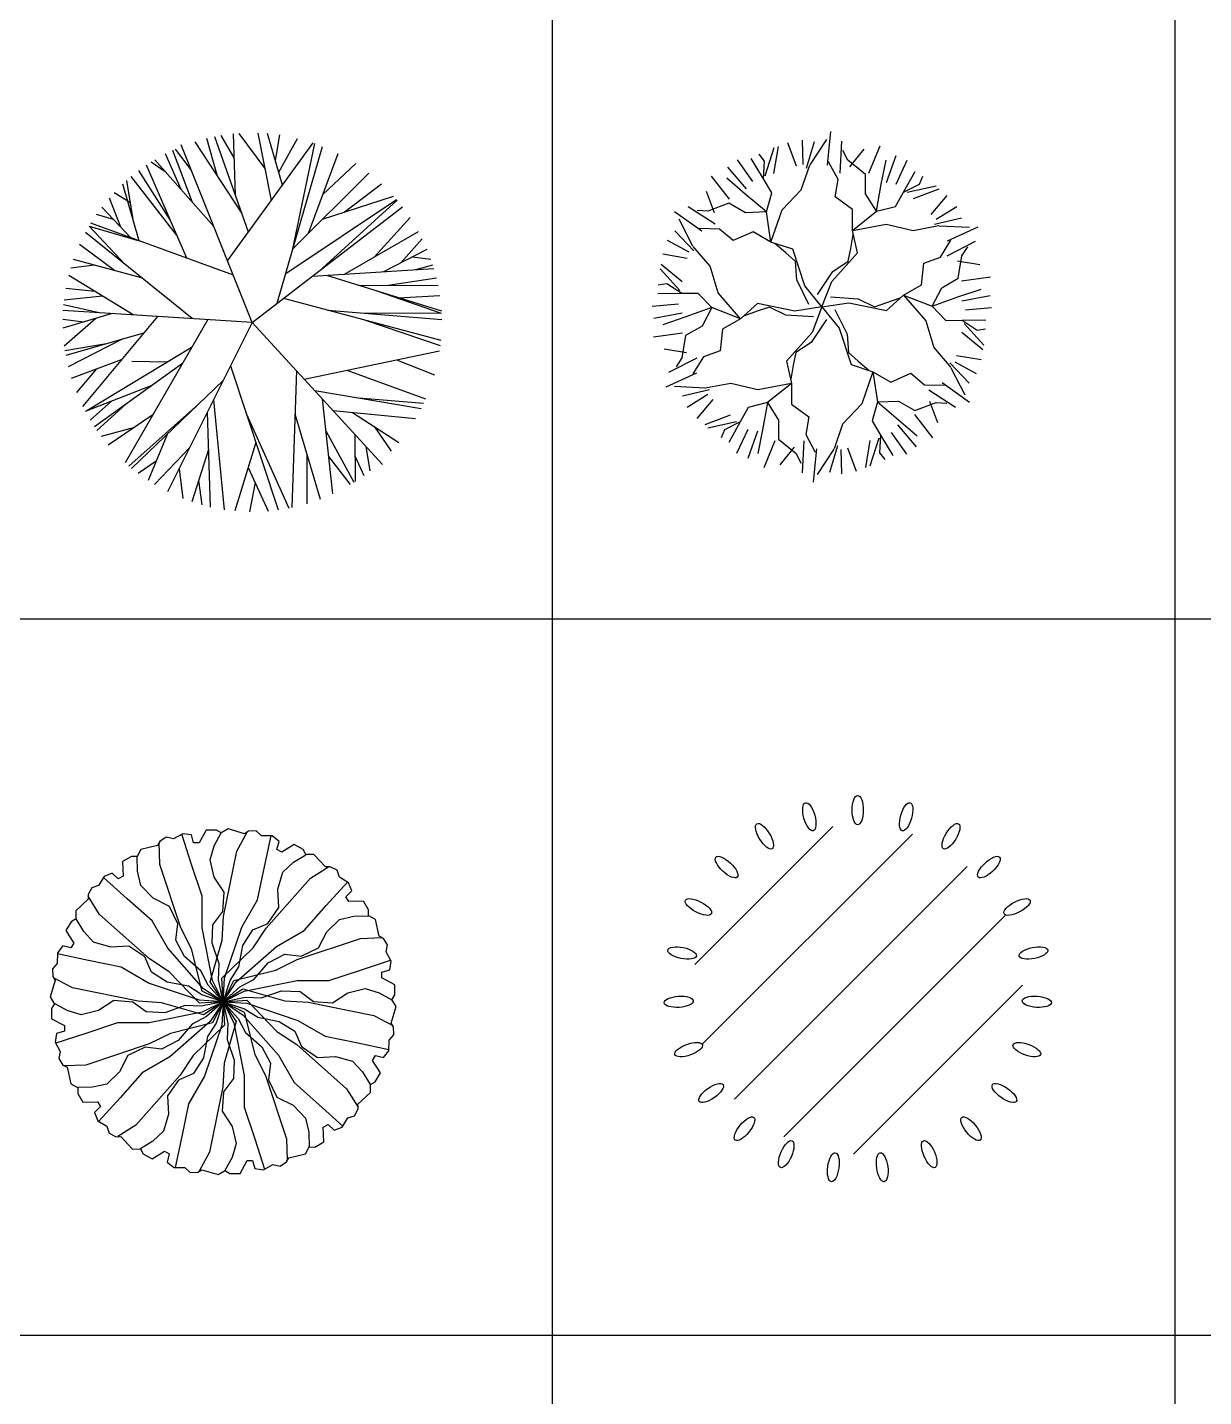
# Model space of a CAD drawing. Header units: inches. Extents: x 7658 to 73799, y 48 to 40262.
# Drawn here: x 53314 to 57877, y 25364 to 30677 of the extents above; entities that cross this region are included whole.
import ezdxf

# ---------------------------------------------------------------- set-up
doc = ezdxf.new("R2010")
doc.units = ezdxf.units.IN
doc.layers.add('www.cad-blocks.net', color=7, linetype='Continuous')
doc.styles.get("Standard").update_dxf_attribs({"font": 'arial.ttf'})

# ---------------------------------------------------------------- blocks, each defined once
blk = doc.blocks.new('A$C516926BB')
for p, q in [((43.9625, 38.5194), (43.9625, 0)), ((46.3795, 38.5194), (46.3795, 0)), ((0, 27.6876), (62.4121, 27.6876)), ((0, 24.9084), (62.4121, 24.9084))]:
    blk.add_line(p, q)
blk = doc.blocks.new('A$C017A7535')
at = {"color": 0}
for p, q in [((0.6935, 1.1612), (0.5139, 1.436)), ((0.5988, 1.3062), (0.5587, 1.4486)), ((0.7204, 1.0853), (0.5893, 1.4555)), ((0.6648, 1.3737), (0.6143, 1.4601)), ((0.6698, 1.2283), (0.6616, 1.4664)), ((0.7848, 1.3326), (0.6843, 1.4683)), ((0.8093, 1.2079), (0.7579, 1.4697)), ((0.8525, 1.2676), (0.7943, 1.4677)), ((0.8247, 1.3633), (0.8421, 1.4622)), ((0.8378, 1.3183), (0.9107, 1.4488)), ((0.4585, 1.2506), (0.3983, 1.3883)), ((0.5032, 1.2004), (0.4262, 1.402)), ((0.4982, 1.3272), (0.4368, 1.4068)), ((0.7351, 0.735), (0.4594, 1.4241)), ((0.6395, 0.9738), (0.9711, 1.4311)), ((0.8311, 0.8089), (1.0081, 1.4175)), ((0.8928, 1.0209), (0.978, 1.4288)), ((0.9527, 1.0806), (1.0686, 1.39)), ((0.4806, 0.9839), (0.324, 1.3444)), ((0.3974, 1.3192), (0.3421, 1.3562)), ((0.5862, 1.1071), (0.3565, 1.3651)), ((1.0091, 1.2312), (1.1364, 1.3508)), ((0.2725, 1.1345), (0.2482, 1.2857)), ((0.4414, 1.0742), (0.2657, 1.3007)), ((0.4158, 1.1332), (0.2951, 1.3238)), ((0.8928, 1.0209), (1.1873, 1.3145)), ((0.2621, 1.1988), (0.1989, 1.2378)), ((0.2966, 1.0509), (0.2329, 1.2718)), ((1.0078, 1.1356), (1.2835, 1.2244)), ((1.0921, 1.1627), (1.236, 1.2729)), ((0.2638, 1.0628), (0.1515, 1.182)), ((0.2246, 1.1044), (0.1806, 1.2175)), ((0.7351, 0.735), (1.3177, 1.1832)), ((0.8647, 0.9245), (1.2943, 1.212)), ((1.0077, 0.9447), (1.297, 1.2088)), ((0.6619, 0.9179), (0.1085, 1.1194)), ((0.1968, 1.1339), (0.1306, 1.1532)), ((1.2087, 0.9889), (1.347, 1.1423)), ((0.5012, 0.7496), (0.0878, 1.0833)), ((0.1016, 1.1079), (0.2966, 1.0509)), ((0.2402, 0.9603), (0.1016, 1.1079)), ((1.0932, 0.9222), (1.3799, 1.0878)), ((0.2009, 0.9359), (0.0649, 1.037)), ((1.245, 0.9317), (1.4132, 1.0185)), ((1.3118, 0.9662), (1.3947, 1.0593)), ((0.1221, 0.9573), (0.0308, 0.9456)), ((0.3057, 0.9074), (0.0417, 0.9791)), ((1.3566, 0.9893), (1.4282, 0.9798)), ((1.369, 0.9395), (1.4354, 0.9581)), ((0.2727, 0.7639), (0.0228, 0.9166)), ((0.9682, 0.9143), (1.4398, 0.9439)), ((1.0227, 0.9177), (1.4688, 0.7791)), ((1.2622, 0.8791), (1.4495, 0.9081)), ((0.1236, 0.855), (0.0118, 0.8661)), ((1.1444, 0.8799), (1.4561, 0.8777)), ((1.2189, 0.8568), (1.4677, 0.7704)), ((0.1408, 0.7721), (0.0032, 0.8036)), ((0.1534, 0.8368), (0.0051, 0.8217)), ((0.8564, 0.8284), (1.4669, 0.6664)), ((1.3028, 0.8307), (1.4627, 0.8392)), ((0.7351, 0.735), (0, 0.7809)), ((0.0809, 0.736), (0.0001, 0.7456)), ((0.1915, 0.769), (0.0004, 0.712)), ((0.1282, 0.7501), (0.0058, 0.6429)), ((0.3667, 0.758), (0.0767, 0.408)), ((0.5631, 0.7457), (0.2421, 0.1898)), ((1.0286, 0.7827), (1.4701, 0.7455)), ((1.1546, 0.7721), (1.4677, 0.7704)), ((1.17, 0.7452), (1.4646, 0.6449)), ((0.3127, 0.6929), (0.0113, 0.6066)), ((0.7351, 0.735), (0.4063, 0.0775)), ((0.7351, 0.735), (1.2404, 0.1837)), ((0.1699, 0.652), (0.0084, 0.6239)), ((0.2303, 0.6693), (0.0206, 0.5623)), ((0.5012, 0.6385), (0.0929, 0.3914)), ((0.2267, 0.589), (0.0329, 0.5176)), ((0.9366, 0.5151), (1.4618, 0.6249)), ((1.2951, 0.59), (1.4414, 0.5315)), ((0.1298, 0.5533), (0.0524, 0.4624)), ((0.4646, 0.5752), (0.1223, 0.329)), ((0.4045, 0.58), (0.2676, 0.5825)), ((0.6505, 0.5659), (0.8358, 0.0069)), ((0.9062, 0.5483), (0.8879, 0.016)), ((1.1016, 0.5496), (1.4075, 0.4381)), ((0.3459, 0.4898), (0.0865, 0.3889)), ((0.6228, 0.5104), (0.267, 0.1682)), ((0.1887, 0.4287), (0.1057, 0.3553)), ((0.5844, 0.4337), (0.6258, 0.0081)), ((0.9772, 0.4708), (1.3898, 0.4009)), ((1.0066, 0.4388), (1.0467, 0.0692)), ((1.1482, 0.4419), (1.3999, 0.4213)), ((0.2433, 0.416), (0.1316, 0.3153)), ((0.3494, 0.3756), (0.1754, 0.2584)), ((0.5259, 0.4172), (0.2561, 0.1774)), ((0.5606, 0.3861), (0.5714, 0.0184)), ((0.7124, 0.3792), (0.8765, 0.0136)), ((0.9004, 0.3802), (0.9983, 0.0487)), ((1.0487, 0.3929), (1.3686, 0.3622)), ((1.1241, 0.3857), (1.3032, 0.2686)), ((0.2782, 0.3276), (0.1484, 0.2921)), ((1.2094, 0.33), (1.2737, 0.2347)), ((0.4043, 0.3003), (0.3308, 0.1211)), ((0.7489, 0.2691), (0.6677, 0.003)), ((1.0202, 0.3136), (1.1296, 0.1147)), ((1.1328, 0.3011), (1.1344, 0.1178)), ((0.4916, 0.2481), (0.3558, 0.1053)), ((0.5648, 0.2417), (0.5002, 0.0384)), ((0.9463, 0.2249), (0.9463, 0.0309)), ((1.031, 0.2142), (1.1147, 0.1055)), ((1.1335, 0.2172), (1.1678, 0.1408)), ((1.1762, 0.2538), (1.191, 0.1584)), ((0.3617, 0.1964), (0.2922, 0.1483)), ((0.4512, 0.1672), (0.4653, 0.0512)), ((0.7192, 0.1717), (0.7973, 0.0026)), ((0.5264, 0.1207), (0.5396, 0.0264)), ((0.7459, 0.1139), (0.724, 0))]:
    blk.add_line(p, q, dxfattribs=at)
at = {"color": 0, "width": 0.8, "flags": 9}
for tag, p in [('YSIZE', (0.721, 0.7397)), ('XSIZE', (0.721, 0.7397)), ('XSIZE', (0.7305, 0.7305)), ('YSIZE', (0.7351, 0.7395))]:
    blk.add_attdef(tag, p, '', height=0.000289, dxfattribs=at)
blk = doc.blocks.new('A$C43C90F78')
for p, q in [((0.6127, 1.232), (0.6769, 1.3308)), ((0.6797, 1.231), (0.6921, 1.361)), ((0.4382, 1.1898), (0.4725, 1.2987)), ((0.472, 1.1989), (0.4894, 1.3032)), ((0.5597, 1.2269), (0.5263, 1.3177)), ((0.5851, 1.2337), (0.5824, 1.3282)), ((0.598, 1.2191), (0.6292, 1.3226)), ((0.7293, 1.2001), (0.7355, 1.3239)), ((0.7584, 1.2499), (0.7399, 1.287)), ((0.7664, 1.2248), (0.8222, 1.2929)), ((0.8407, 1.2001), (0.8841, 1.3053)), ((0.3658, 1.1387), (0.2932, 1.2234)), ((0.3897, 1.1677), (0.331, 1.2517)), ((0.4309, 1.1776), (0.384, 1.2568)), ((0.4351, 1.2467), (0.4144, 1.2729)), ((0.4309, 1.1776), (0.4351, 1.2467)), ((0.5781, 1.1355), (0.6116, 1.2306)), ((0.7213, 1.1756), (0.6841, 1.2437)), ((0.8266, 1.1941), (0.7584, 1.2499)), ((0.8885, 1.157), (0.907, 1.2499)), ((0.9088, 1.1629), (0.946, 1.2682)), ((0.946, 1.1567), (0.9893, 1.2496)), ((0.2996, 1.0982), (0.2301, 1.1884)), ((0.3608, 1.1181), (0.2896, 1.1806)), ((0.4637, 1.123), (0.4309, 1.1776)), ((0.7089, 1.1075), (0.7213, 1.1756)), ((0.8266, 1.1199), (0.8266, 1.1941)), ((0.9752, 1.126), (1.0203, 1.2063)), ((1.0371, 1.157), (1.0495, 1.188)), ((0.241, 1.0463), (0.2099, 1.1286)), ((0.4426, 1.0494), (0.3608, 1.1181)), ((0.4426, 1.0494), (0.4637, 1.123)), ((0.5041, 1.0568), (0.5781, 1.1355)), ((0.8699, 1.0518), (0.8266, 1.1199)), ((0.8699, 1.0518), (0.8885, 1.157)), ((0.9442, 1.0703), (0.9752, 1.126)), ((0.9752, 1.126), (1.0371, 1.157)), ((0.9893, 1.1258), (1.1008, 1.1506)), ((1.0141, 1.101), (1.1132, 1.1382)), ((0.2439, 1.0017), (0.1397, 1.069)), ((0.2976, 1.083), (0.2153, 1.0519)), ((0.362, 1.0459), (0.2976, 1.083)), ((0.777, 1.058), (0.7089, 1.1075)), ((0.8699, 1.0518), (0.9442, 1.0703)), ((1.0822, 1.0391), (1.1441, 1.1134)), ((1.1008, 1.0206), (1.1813, 1.0701)), ((0.1923, 0.9743), (0.0859, 1.05)), ((0.1579, 0.9167), (0.1044, 1.0217)), ((0.2153, 1.0519), (0.1739, 1.0544)), ((0.4426, 1.0494), (0.362, 1.0459)), ((0.4605, 0.9318), (0.4426, 1.0494)), ((0.4605, 0.9318), (0.5041, 1.0568)), ((0.777, 0.9775), (0.777, 1.058)), ((0.777, 0.9775), (0.8699, 1.0518)), ((1.0946, 1.002), (1.1998, 1.0268)), ((0.1618, 0.8976), (0.0877, 0.9763)), ((0.2611, 0.9826), (0.1835, 0.9844)), ((0.3139, 0.9378), (0.2611, 0.9826)), ((0.3908, 0.972), (0.3139, 0.9378)), ((0.4605, 0.9318), (0.3908, 0.972)), ((0.7699, 0.9069), (0.7798, 0.9614)), ((0.777, 0.9775), (0.907, 1.0022)), ((0.7956, 0.8908), (0.777, 0.9775)), ((0.907, 1.0022), (1.0123, 0.9775)), ((1.0123, 0.9775), (1.1114, 0.9961)), ((1.1132, 0.9958), (1.2308, 0.9896)), ((1.1458, 0.9372), (1.2646, 0.9915)), ((0.1426, 0.8936), (0.0595, 0.9386)), ((0.2242, 0.8386), (0.1586, 0.9151)), ((0.5448, 0.9045), (0.4605, 0.9318)), ((0.518, 0.8903), (0.4758, 0.9261)), ((0.5918, 0.763), (0.5448, 0.9045)), ((0.76, 0.8575), (0.7699, 0.9069)), ((1.1186, 0.8735), (1.1589, 0.9397)), ((1.1438, 0.8789), (1.2541, 0.9354)), ((1.2015, 0.8785), (1.2243, 0.9131)), ((0.1358, 0.8683), (0.0405, 0.8848)), ((0.5559, 0.857), (0.518, 0.8903)), ((0.5605, 0.7859), (0.5559, 0.857)), ((0.6965, 0.7794), (0.7956, 0.8908)), ((0.7007, 0.8179), (0.76, 0.8575)), ((1.0446, 0.7665), (1.0534, 0.8502)), ((1.0534, 0.8502), (1.1186, 0.8735)), ((1.1838, 0.8591), (1.2706, 0.8449)), ((1.1873, 0.7916), (1.2015, 0.8785)), ((0.1072, 0.7445), (0.03, 0.8286)), ((0.1163, 0.7783), (0.0346, 0.8456)), ((0.2554, 0.735), (0.2242, 0.8386)), ((0.6413, 0.7289), (0.7007, 0.8179)), ((1.1995, 0.7823), (1.3123, 0.7974)), ((0.0563, 0.7703), (0.0233, 0.7655)), ((0.1141, 0.7321), (0.0563, 0.7703)), ((0.608, 0.69), (0.5605, 0.7859)), ((0.6583, 0.6805), (0.5918, 0.763)), ((0.6583, 0.6805), (0.6965, 0.7794)), ((0.9749, 0.7262), (1.0446, 0.7665)), ((1.0856, 0.6829), (1.1229, 0.7545)), ((1.1229, 0.7545), (1.1873, 0.7916)), ((1.1861, 0.7195), (1.2758, 0.7498)), ((0.1021, 0.6915), (0, 0.6826)), ((0.1141, 0.7321), (0.022, 0.7311)), ((0.1778, 0.7331), (0.1141, 0.7321)), ((0.231, 0.6781), (0.1778, 0.7331)), ((0.3418, 0.6348), (0.2554, 0.735)), ((0.4076, 0.6942), (0.3418, 0.6348)), ((0.5536, 0.6641), (0.4076, 0.6942)), ((0.6583, 0.6805), (0.7631, 0.6969)), ((0.6917, 0.7194), (0.7985, 0.7126)), ((0.7631, 0.6969), (0.9091, 0.6668)), ((0.7985, 0.7126), (0.8624, 0.681)), ((0.8624, 0.681), (0.9102, 0.6971)), ((0.9091, 0.6668), (0.9749, 0.7262)), ((0.9102, 0.6971), (0.9623, 0.7158)), ((0.9749, 0.7262), (1.0856, 0.6829)), ((0.9749, 0.7262), (1.0613, 0.626)), ((1.0856, 0.6829), (1.1861, 0.7195)), ((1.2014, 0.7048), (1.3111, 0.7252)), ((0.1153, 0.6562), (0.0056, 0.6358)), ((0.1306, 0.6416), (0.0409, 0.6112)), ((0.231, 0.6781), (0.1306, 0.6416)), ((0.231, 0.6781), (0.1937, 0.6065)), ((0.3418, 0.6348), (0.231, 0.6781)), ((0.4065, 0.6639), (0.3544, 0.6452)), ((0.4542, 0.6801), (0.4065, 0.6639)), ((0.5182, 0.6485), (0.4542, 0.6801)), ((0.625, 0.6416), (0.5182, 0.6485)), ((0.6583, 0.6805), (0.5536, 0.6641)), ((0.6583, 0.6805), (0.6202, 0.5816)), ((0.6583, 0.6805), (0.7249, 0.598)), ((0.7087, 0.671), (0.7562, 0.5751)), ((1.0856, 0.6829), (1.1389, 0.6279)), ((1.2146, 0.6695), (1.3167, 0.6784)), ((0.1937, 0.6065), (0.1294, 0.5694)), ((0.2721, 0.5946), (0.2633, 0.5108)), ((0.3418, 0.6348), (0.2721, 0.5946)), ((0.6753, 0.6321), (0.616, 0.5431)), ((0.7249, 0.598), (0.7719, 0.4565)), ((1.0613, 0.626), (1.0925, 0.5225)), ((1.1389, 0.6279), (1.2026, 0.6289)), ((1.2026, 0.6289), (1.2946, 0.6299)), ((1.2026, 0.6289), (1.2604, 0.5908)), ((1.2095, 0.6165), (1.2866, 0.5324)), ((1.2604, 0.5908), (1.2934, 0.5955)), ((0.1172, 0.5787), (0.0044, 0.5636)), ((0.1294, 0.5694), (0.1152, 0.4825)), ((0.6202, 0.5816), (0.5211, 0.4702)), ((0.616, 0.5431), (0.5567, 0.5035)), ((0.7562, 0.5751), (0.7608, 0.504)), ((1.2004, 0.5827), (1.2821, 0.5155)), ((0.1329, 0.502), (0.0461, 0.5162)), ((0.1729, 0.4822), (0.0626, 0.4256)), ((0.1152, 0.4825), (0.0923, 0.4479)), ((0.1981, 0.4875), (0.1577, 0.4213)), ((0.2633, 0.5108), (0.1981, 0.4875)), ((0.5567, 0.5035), (0.5468, 0.4541)), ((0.7608, 0.504), (0.7987, 0.4707)), ((1.0925, 0.5225), (1.1581, 0.4459)), ((1.1809, 0.4927), (1.2761, 0.4763)), ((0.5211, 0.4702), (0.5397, 0.3835)), ((0.5468, 0.4541), (0.5369, 0.3997)), ((0.7719, 0.4565), (0.8562, 0.4292)), ((0.7987, 0.4707), (0.8408, 0.4349)), ((0.8562, 0.4292), (0.8126, 0.3043)), ((0.8562, 0.4292), (0.8741, 0.3117)), ((0.8562, 0.4292), (0.9259, 0.389)), ((1.1549, 0.4635), (1.229, 0.3847)), ((1.1588, 0.4443), (1.2123, 0.3393)), ((1.1741, 0.4674), (1.2572, 0.4224)), ((0.1709, 0.4238), (0.0521, 0.3695)), ((0.3044, 0.3835), (0.2053, 0.365)), ((0.4096, 0.3588), (0.3044, 0.3835)), ((0.5397, 0.3835), (0.4096, 0.3588)), ((0.5397, 0.3835), (0.4468, 0.3092)), ((0.5397, 0.3835), (0.5397, 0.3031)), ((0.9259, 0.389), (1.0028, 0.4232)), ((1.0028, 0.4232), (1.0556, 0.3785)), ((1.0556, 0.3785), (1.1331, 0.3766)), ((1.1244, 0.3867), (1.2308, 0.311)), ((0.2035, 0.3652), (0.0859, 0.3714)), ((0.2221, 0.359), (0.1168, 0.3343)), ((0.2159, 0.3405), (0.1354, 0.2909)), ((0.2345, 0.3219), (0.1726, 0.2476)), ((1.0728, 0.3593), (1.1769, 0.292)), ((0.3725, 0.2907), (0.3415, 0.235)), ((0.4468, 0.3092), (0.3725, 0.2907)), ((0.4468, 0.3092), (0.4282, 0.204)), ((0.4468, 0.3092), (0.4901, 0.2412)), ((0.5397, 0.3031), (0.6078, 0.2535)), ((0.8126, 0.3043), (0.7386, 0.2255)), ((0.8741, 0.3117), (0.853, 0.238)), ((0.8741, 0.3117), (0.9547, 0.3152)), ((0.8741, 0.3117), (0.9559, 0.243)), ((0.9547, 0.3152), (1.0191, 0.278)), ((1.0191, 0.278), (1.1014, 0.3091)), ((1.0757, 0.3147), (1.1068, 0.2324)), ((1.1014, 0.3091), (1.1428, 0.3067)), ((0.3026, 0.26), (0.2035, 0.2228)), ((0.3273, 0.2352), (0.2159, 0.2105)), ((0.3415, 0.235), (0.2796, 0.204)), ((0.3415, 0.235), (0.2964, 0.1548)), ((0.4901, 0.2412), (0.4901, 0.1669)), ((0.6078, 0.2535), (0.5954, 0.1854)), ((0.7386, 0.2255), (0.7051, 0.1304)), ((0.853, 0.238), (0.8858, 0.1834)), ((0.9509, 0.2224), (1.0234, 0.1376)), ((0.9559, 0.243), (1.0271, 0.1805)), ((1.0171, 0.2628), (1.0866, 0.1726)), ((0.2796, 0.204), (0.2672, 0.1731)), ((0.3707, 0.2043), (0.3273, 0.1114)), ((0.4078, 0.1981), (0.3707, 0.0929)), ((0.4282, 0.204), (0.4096, 0.1112)), ((0.476, 0.1609), (0.4326, 0.0557)), ((0.4901, 0.1669), (0.5582, 0.1112)), ((0.5874, 0.1609), (0.5812, 0.0371)), ((0.5954, 0.1854), (0.6325, 0.1174)), ((0.8446, 0.1622), (0.8273, 0.0578)), ((0.8785, 0.1712), (0.8442, 0.0623)), ((0.8858, 0.1834), (0.8816, 0.1143)), ((0.8858, 0.1834), (0.9327, 0.1042)), ((0.927, 0.1933), (0.9857, 0.1093)), ((0.5503, 0.1362), (0.4945, 0.0681)), ((0.5582, 0.1112), (0.5768, 0.074)), ((0.6369, 0.13), (0.6246, 0)), ((0.704, 0.129), (0.6398, 0.0302)), ((0.7186, 0.142), (0.6874, 0.0384)), ((0.7316, 0.1273), (0.7343, 0.0328)), ((0.757, 0.1341), (0.7904, 0.0434)), ((0.8816, 0.1143), (0.9022, 0.0881))]:
    blk.add_line(p, q)
blk = doc.blocks.new('A$C40306DB5')
for p, q in [((0.6052, 1.3372), (0.5783, 1.287)), ((0.6448, 1.3374), (0.6052, 1.3372)), ((0.666, 1.3247), (0.6448, 1.3374)), ((0.6902, 1.3422), (0.6657, 1.3275)), ((0.7537, 1.3229), (0.6902, 1.3422)), ((0.7245, 1.2553), (0.7637, 1.3292)), ((0.7691, 1.3325), (0.7537, 1.3229)), ((0.7991, 1.3338), (0.7691, 1.3325)), ((0.8199, 1.3151), (0.7991, 1.3338)), ((0.4167, 1.2769), (0.3521, 1.2619)), ((0.4253, 1.2929), (0.4167, 1.2769)), ((0.4253, 1.2038), (0.4223, 1.2873)), ((0.4506, 1.309), (0.4253, 1.2929)), ((0.478, 1.3032), (0.4506, 1.309)), ((0.5143, 1.3231), (0.478, 1.3032)), ((0.5482, 1.2038), (0.5104, 1.321)), ((0.5478, 1.3184), (0.5143, 1.3231)), ((0.5567, 1.287), (0.5478, 1.3184)), ((0.5783, 1.287), (0.5567, 1.287)), ((0.6202, 1.2218), (0.6367, 1.2759)), ((0.6367, 1.2759), (0.664, 1.3259)), ((0.8613, 1.3142), (0.8199, 1.3151)), ((0.831, 1.1939), (0.8568, 1.3143)), ((0.888, 1.2933), (0.8613, 1.3142)), ((0.88, 1.2617), (0.888, 1.2933)), ((0.9471, 1.281), (0.8987, 1.2509)), ((0.9815, 1.2612), (0.9471, 1.281)), ((0.3152, 1.235), (0.281, 1.215)), ((0.3399, 1.2346), (0.3152, 1.235)), ((0.3389, 1.1776), (0.3376, 1.2346)), ((0.3521, 1.2619), (0.3382, 1.2368)), ((0.6726, 1.0015), (0.7245, 1.2553)), ((0.8987, 1.2509), (0.88, 1.2617)), ((0.9437, 1.2121), (0.9924, 1.2417)), ((0.9935, 1.2396), (0.9815, 1.2612)), ((1.0232, 1.2428), (0.9946, 1.2422)), ((1.0686, 1.1943), (1.0232, 1.2428)), ((0.2407, 1.17), (0.2093, 1.1573)), ((0.2641, 1.1473), (0.2407, 1.17)), ((0.281, 1.215), (0.2828, 1.1581)), ((0.3516, 1.1226), (0.3389, 1.1776)), ((0.5072, 0.9579), (0.4253, 1.2038)), ((0.5892, 1.0809), (0.5482, 1.2038)), ((0.6367, 1.155), (0.6202, 1.2218)), ((0.805, 1.0669), (0.831, 1.1939)), ((0.8832, 1.1074), (0.9024, 1.1735)), ((0.9024, 1.1735), (0.9437, 1.2121)), ((1.0095, 1.1503), (1.0803, 1.1947)), ((1.0867, 1.1949), (1.0686, 1.1943)), ((1.1133, 1.1811), (1.0867, 1.1949)), ((1.1219, 1.1544), (1.1133, 1.1811)), ((0.1878, 1.1219), (0.1612, 1.1133)), ((0.2093, 1.1573), (0.1878, 1.1219)), ((0.2983, 1.0709), (0.207, 1.1535)), ((0.2828, 1.1581), (0.2641, 1.1473)), ((0.3994, 1.0729), (0.3516, 1.1226)), ((0.6753, 1.0958), (0.6367, 1.155)), ((0.8376, 0.9565), (1.0095, 1.1503)), ((1.0709, 1.0439), (1.1535, 1.1353)), ((1.1573, 1.1329), (1.1219, 1.1544)), ((1.17, 1.1015), (1.1573, 1.1329)), ((0.1479, 1.0686), (0.0995, 1.0232)), ((0.1612, 1.1133), (0.1473, 1.0867)), ((0.1473, 1.0867), (0.1479, 1.0686)), ((0.1919, 1.0095), (0.1475, 1.0803)), ((0.3953, 0.985), (0.2983, 1.0709)), ((0.4624, 1.041), (0.3994, 1.0729)), ((0.5892, 0.9579), (0.5892, 1.0809)), ((0.6698, 1.0212), (0.6753, 1.0958)), ((0.7436, 0.9605), (0.805, 1.0669)), ((0.887, 1.0368), (0.8832, 1.1074)), ((1.1473, 1.0781), (1.17, 1.1015)), ((1.1581, 1.0595), (1.1473, 1.0781)), ((0.0995, 1.0232), (0.1, 0.9946)), ((0.4949, 0.9736), (0.4624, 1.041)), ((0.6312, 0.9698), (0.6698, 1.0212)), ((0.845, 0.975), (0.887, 1.0368)), ((0.985, 0.947), (1.0709, 1.0439)), ((1.215, 1.0613), (1.1581, 1.0595)), ((1.235, 1.027), (1.215, 1.0613)), ((1.2346, 1.0023), (1.235, 1.027)), ((0.081, 0.9815), (0.0613, 0.9471)), ((0.1026, 0.9935), (0.081, 0.9815)), ((0.1302, 0.9437), (0.1006, 0.9924)), ((0.3858, 0.8376), (0.1919, 1.0095)), ((0.4567, 0.8785), (0.3953, 0.985)), ((0.4872, 0.9098), (0.4949, 0.9736)), ((0.5482, 0.876), (0.5072, 0.9579)), ((0.6301, 0.7531), (0.5892, 0.9579)), ((0.6284, 0.8977), (0.6312, 0.9698)), ((0.6671, 0.91), (0.6726, 1.0015)), ((0.6766, 0.7626), (0.7436, 0.9605)), ((0.7858, 0.9497), (0.845, 0.975)), ((0.7871, 0.88), (0.8376, 0.9565)), ((1.0729, 0.9429), (1.1226, 0.9906)), ((1.1226, 0.9906), (1.1776, 1.0033)), ((1.1776, 1.0033), (1.2346, 1.0046)), ((1.2619, 0.9901), (1.2368, 1.004)), ((1.2769, 0.9255), (1.2619, 0.9901)), ((0.0613, 0.9471), (0.0913, 0.8987)), ((0.1687, 0.9024), (0.1302, 0.9437)), ((0.5209, 0.846), (0.4872, 0.9098)), ((0.6206, 0.7476), (0.6671, 0.91)), ((0.7475, 0.8887), (0.7858, 0.9497)), ((0.8785, 0.8855), (0.985, 0.947)), ((0.9579, 0.835), (1.2038, 0.917)), ((1.041, 0.8799), (1.0729, 0.9429)), ((1.2038, 0.917), (1.2873, 0.9199)), ((1.2929, 0.917), (1.2769, 0.9255)), ((1.309, 0.8917), (1.2929, 0.917)), ((0.028, 0.8613), (0.0272, 0.8199)), ((0.1484, 0.831), (0.0279, 0.8568)), ((0.0489, 0.888), (0.028, 0.8613)), ((0.0805, 0.88), (0.0489, 0.888)), ((0.0913, 0.8987), (0.0805, 0.88)), ((0.2349, 0.8832), (0.1687, 0.9024)), ((0.3054, 0.887), (0.2349, 0.8832)), ((0.3673, 0.845), (0.3054, 0.887)), ((0.5947, 0.7216), (0.4567, 0.8785)), ((0.5892, 0.7121), (0.5482, 0.876)), ((0.656, 0.818), (0.6284, 0.8977)), ((0.6656, 0.7626), (0.7871, 0.88)), ((0.7216, 0.7476), (0.8785, 0.8855)), ((0.7314, 0.8059), (0.7475, 0.8887)), ((0.846, 0.8214), (0.9098, 0.855)), ((0.9098, 0.855), (0.9736, 0.8473)), ((0.9736, 0.8473), (1.041, 0.8799)), ((1.3032, 0.8642), (1.309, 0.8917)), ((1.3231, 0.828), (1.3032, 0.8642)), ((0.0272, 0.8199), (0.0084, 0.7991)), ((0.0084, 0.7991), (0.0097, 0.7691)), ((0.2753, 0.805), (0.1484, 0.831)), ((0.3817, 0.7436), (0.2753, 0.805)), ((0.3925, 0.7858), (0.3673, 0.845)), ((0.4622, 0.7871), (0.3858, 0.8376)), ((0.5846, 0.7907), (0.5209, 0.846)), ((0.6532, 0.7563), (0.656, 0.818)), ((0.6982, 0.7538), (0.7314, 0.8059)), ((0.7907, 0.7577), (0.846, 0.8214)), ((0.876, 0.794), (0.9579, 0.835)), ((1.2038, 0.794), (1.321, 0.8319)), ((1.3184, 0.7944), (1.3231, 0.828)), ((0.0193, 0.7537), (0, 0.6902)), ((0.0097, 0.7691), (0.0193, 0.7537)), ((0.0869, 0.7245), (0.0131, 0.7637)), ((0.4535, 0.7475), (0.3925, 0.7858)), ((0.5364, 0.7314), (0.4535, 0.7475)), ((0.5797, 0.6656), (0.4622, 0.7871)), ((0.6131, 0.7359), (0.5846, 0.7907)), ((0.6711, 0.6711), (0.6206, 0.7476)), ((0.6711, 0.6711), (0.6301, 0.7531)), ((0.6711, 0.6711), (0.6532, 0.7563)), ((0.6711, 0.6711), (0.6656, 0.7626)), ((0.6711, 0.6711), (0.6766, 0.7626)), ((0.6711, 0.6711), (0.6982, 0.7538)), ((0.6711, 0.6711), (0.7121, 0.7531)), ((0.6711, 0.6711), (0.7216, 0.7476)), ((0.7121, 0.7531), (0.876, 0.794)), ((0.7359, 0.7292), (0.7907, 0.7577)), ((0.7531, 0.7121), (0.9579, 0.7531)), ((0.9579, 0.7531), (1.0809, 0.7531)), ((1.0809, 0.7531), (1.2038, 0.794)), ((1.287, 0.7855), (1.3184, 0.7944)), ((1.287, 0.764), (1.287, 0.7855)), ((1.3372, 0.737), (1.287, 0.764)), ((0.3408, 0.6726), (0.0869, 0.7245)), ((0.5797, 0.6766), (0.3817, 0.7436)), ((0.5884, 0.6982), (0.5364, 0.7314)), ((0.6711, 0.6711), (0.5884, 0.6982)), ((0.6711, 0.6711), (0.5892, 0.7121)), ((0.6711, 0.6711), (0.5947, 0.7216)), ((0.6711, 0.6711), (0.6131, 0.7359)), ((0.6711, 0.6711), (0.7359, 0.7292)), ((0.6711, 0.6711), (0.7476, 0.7216)), ((0.6711, 0.6711), (0.7531, 0.7121)), ((0.7476, 0.7216), (0.91, 0.6751)), ((0.818, 0.6863), (0.8977, 0.7138)), ((0.8977, 0.7138), (0.9698, 0.7111)), ((0.9698, 0.7111), (1.0212, 0.6725)), ((1.0958, 0.667), (1.155, 0.7056)), ((1.155, 0.7056), (1.2218, 0.7221)), ((1.2218, 0.7221), (1.2759, 0.7056)), ((1.2759, 0.7056), (1.3259, 0.6782)), ((1.3247, 0.6762), (1.3374, 0.6974)), ((1.3374, 0.6974), (1.3372, 0.737)), ((0, 0.6902), (0.0148, 0.6657)), ((0.0176, 0.666), (0.0049, 0.6448)), ((0.0049, 0.6448), (0.005, 0.6052)), ((0.0664, 0.6367), (0.0164, 0.664)), ((0.2464, 0.6753), (0.1873, 0.6367)), ((0.321, 0.6698), (0.2464, 0.6753)), ((0.3725, 0.6312), (0.321, 0.6698)), ((0.4322, 0.6671), (0.3408, 0.6726)), ((0.5947, 0.6206), (0.4322, 0.6671)), ((0.5243, 0.656), (0.4445, 0.6284)), ((0.586, 0.6532), (0.5243, 0.656)), ((0.6711, 0.6711), (0.5797, 0.6766)), ((0.6711, 0.6711), (0.5797, 0.6656)), ((0.6711, 0.6711), (0.586, 0.6532)), ((0.6711, 0.6711), (0.5892, 0.6301)), ((0.6711, 0.6711), (0.5947, 0.6206)), ((0.6711, 0.6711), (0.6063, 0.6131)), ((0.6711, 0.6711), (0.6206, 0.5947)), ((0.6711, 0.6711), (0.6301, 0.5892)), ((0.6711, 0.6711), (0.644, 0.5884)), ((0.6711, 0.6711), (0.6656, 0.5797)), ((0.6711, 0.6711), (0.7563, 0.689)), ((0.6711, 0.6711), (0.7626, 0.6766)), ((0.6711, 0.6711), (0.689, 0.586)), ((0.6711, 0.6711), (0.6766, 0.5797)), ((0.6711, 0.6711), (0.7476, 0.6206)), ((0.6711, 0.6711), (0.7292, 0.6063)), ((0.6711, 0.6711), (0.7626, 0.6656)), ((0.6711, 0.6711), (0.7538, 0.644)), ((0.6711, 0.6711), (0.7531, 0.6301)), ((0.6711, 0.6711), (0.7121, 0.5892)), ((0.6711, 0.6711), (0.7216, 0.5947)), ((0.7538, 0.644), (0.8059, 0.6108)), ((0.7563, 0.689), (0.818, 0.6863)), ((0.7626, 0.6766), (0.88, 0.5552)), ((0.7626, 0.6656), (0.9605, 0.5987)), ((0.91, 0.6751), (1.0015, 0.6696)), ((1.0015, 0.6696), (1.2553, 0.6177)), ((1.0212, 0.6725), (1.0958, 0.667)), ((1.3229, 0.5885), (1.3422, 0.652)), ((1.3422, 0.652), (1.3275, 0.6765)), ((0.005, 0.6052), (0.0552, 0.5783)), ((0.1204, 0.6202), (0.0664, 0.6367)), ((0.1873, 0.6367), (0.1204, 0.6202)), ((0.2614, 0.5892), (0.1385, 0.5482)), ((0.3843, 0.5892), (0.2614, 0.5892)), ((0.4445, 0.6284), (0.3725, 0.6312)), ((0.5892, 0.6301), (0.3843, 0.5892)), ((0.6206, 0.5947), (0.4637, 0.4567)), ((0.6301, 0.5892), (0.4662, 0.5482)), ((0.5515, 0.5846), (0.4962, 0.5209)), ((0.6063, 0.6131), (0.5515, 0.5846)), ((0.644, 0.5884), (0.6108, 0.5364)), ((0.7216, 0.5947), (0.6751, 0.4322)), ((0.689, 0.586), (0.6863, 0.5243)), ((0.7121, 0.5892), (0.7531, 0.3843)), ((0.7292, 0.6063), (0.7577, 0.5515)), ((0.7476, 0.6206), (0.8855, 0.4637)), ((0.7531, 0.6301), (0.794, 0.4662)), ((0.8059, 0.6108), (0.8887, 0.5948)), ((0.8887, 0.5948), (0.9497, 0.5564)), ((0.9605, 0.5987), (1.0669, 0.5372)), ((1.2553, 0.6177), (1.3292, 0.5785)), ((1.3325, 0.5731), (1.3229, 0.5885)), ((0.0239, 0.5478), (0.0191, 0.5143)), ((0.1385, 0.5482), (0.0213, 0.5104)), ((0.0552, 0.5567), (0.0239, 0.5478)), ((0.0552, 0.5783), (0.0552, 0.5567)), ((0.4662, 0.5482), (0.3843, 0.5072)), ((0.6766, 0.5797), (0.5552, 0.4622)), ((0.6108, 0.5364), (0.5948, 0.4535)), ((0.6656, 0.5797), (0.5987, 0.3817)), ((0.7577, 0.5515), (0.8214, 0.4962)), ((0.88, 0.5552), (0.9565, 0.5047)), ((0.9497, 0.5564), (0.975, 0.4973)), ((1.0669, 0.5372), (1.1939, 0.5112)), ((1.3151, 0.5223), (1.3338, 0.5432)), ((1.3338, 0.5432), (1.3325, 0.5731)), ((0.0191, 0.5143), (0.039, 0.478)), ((0.3843, 0.5072), (0.1385, 0.4253)), ((0.3686, 0.4949), (0.3013, 0.4624)), ((0.4325, 0.4872), (0.3686, 0.4949)), ((0.4962, 0.5209), (0.4325, 0.4872)), ((0.6863, 0.5243), (0.7138, 0.4445)), ((0.8214, 0.4962), (0.855, 0.4325)), ((0.9565, 0.5047), (1.1503, 0.3327)), ((0.975, 0.4973), (1.0368, 0.4552)), ((1.1939, 0.5112), (1.3143, 0.4854)), ((1.2933, 0.4542), (1.3142, 0.4809)), ((1.3142, 0.4809), (1.3151, 0.5223)), ((0.039, 0.478), (0.0332, 0.4506)), ((0.0332, 0.4506), (0.0493, 0.4253)), ((0.0493, 0.4253), (0.0653, 0.4167)), ((0.1385, 0.4253), (0.0549, 0.4223)), ((0.3013, 0.4624), (0.2693, 0.3994)), ((0.4637, 0.4567), (0.3572, 0.3953)), ((0.5552, 0.4622), (0.5047, 0.3858)), ((0.5948, 0.4535), (0.5564, 0.3925)), ((0.6751, 0.4322), (0.6696, 0.3408)), ((0.7138, 0.4445), (0.7111, 0.3725)), ((0.794, 0.4662), (0.835, 0.3843)), ((0.855, 0.4325), (0.8473, 0.3686)), ((0.8855, 0.4637), (0.947, 0.3572)), ((1.0368, 0.4552), (1.1074, 0.459)), ((1.1074, 0.459), (1.1735, 0.4399)), ((1.1735, 0.4399), (1.2121, 0.3986)), ((1.2509, 0.4436), (1.2617, 0.4622)), ((1.281, 0.3951), (1.2509, 0.4436)), ((1.2617, 0.4622), (1.2933, 0.4542)), ((0.0653, 0.4167), (0.0804, 0.3521)), ((0.2693, 0.3994), (0.2196, 0.3516)), ((0.3572, 0.3953), (0.2713, 0.2983)), ((0.5047, 0.3858), (0.3327, 0.1919)), ((0.5564, 0.3925), (0.4973, 0.3673)), ((0.5987, 0.3817), (0.5372, 0.2753)), ((0.7111, 0.3725), (0.6725, 0.321)), ((0.7531, 0.3843), (0.7531, 0.2614)), ((0.835, 0.3843), (0.917, 0.1385)), ((1.2121, 0.3986), (1.2417, 0.3499)), ((1.2612, 0.3607), (1.281, 0.3951)), ((0.0804, 0.3521), (0.1054, 0.3382)), ((0.1077, 0.3399), (0.1073, 0.3152)), ((0.1646, 0.3389), (0.1076, 0.3376)), ((0.2196, 0.3516), (0.1646, 0.3389)), ((0.4973, 0.3673), (0.4552, 0.3054)), ((0.6696, 0.3408), (0.6177, 0.0869)), ((0.6725, 0.321), (0.667, 0.2464)), ((0.8473, 0.3686), (0.8799, 0.3013)), ((0.947, 0.3572), (1.0439, 0.2713)), ((1.1503, 0.3327), (1.1947, 0.2619)), ((1.1943, 0.2736), (1.2428, 0.319)), ((1.2396, 0.3487), (1.2612, 0.3607)), ((1.2428, 0.319), (1.2422, 0.3476)), ((0.1073, 0.3152), (0.1272, 0.281)), ((0.1272, 0.281), (0.1841, 0.2828)), ((0.1841, 0.2828), (0.1949, 0.2641)), ((0.2713, 0.2983), (0.1887, 0.207)), ((0.4552, 0.3054), (0.459, 0.2349)), ((0.5372, 0.2753), (0.5112, 0.1484)), ((0.8799, 0.3013), (0.9429, 0.2693)), ((0.9429, 0.2693), (0.9906, 0.2196)), ((1.0439, 0.2713), (1.1353, 0.1887)), ((1.1949, 0.2556), (1.1943, 0.2736)), ((0.1949, 0.2641), (0.1722, 0.2407)), ((0.1722, 0.2407), (0.1849, 0.2093)), ((0.459, 0.2349), (0.4399, 0.1687)), ((0.667, 0.2464), (0.7056, 0.1873)), ((0.7531, 0.2614), (0.794, 0.1385)), ((0.9906, 0.2196), (1.0033, 0.1646)), ((1.1329, 0.1849), (1.1544, 0.2203)), ((1.1544, 0.2203), (1.1811, 0.2289)), ((1.1811, 0.2289), (1.1949, 0.2556)), ((0.1849, 0.2093), (0.2203, 0.1878)), ((0.2203, 0.1878), (0.2289, 0.1612)), ((0.2289, 0.1612), (0.2556, 0.1473)), ((0.3327, 0.1919), (0.2619, 0.1475)), ((0.4399, 0.1687), (0.3986, 0.1302)), ((0.7056, 0.1873), (0.7221, 0.1204)), ((1.0033, 0.1646), (1.0046, 0.1076)), ((1.0595, 0.1841), (1.0781, 0.1949)), ((1.0613, 0.1272), (1.0595, 0.1841)), ((1.0781, 0.1949), (1.1015, 0.1722)), ((1.1015, 0.1722), (1.1329, 0.1849)), ((0.2556, 0.1473), (0.2736, 0.1479)), ((0.2736, 0.1479), (0.319, 0.0995)), ((0.3986, 0.1302), (0.3499, 0.1006)), ((0.5112, 0.1484), (0.4854, 0.0279)), ((0.7221, 0.1204), (0.7056, 0.0664)), ((0.794, 0.1385), (0.8319, 0.0213)), ((0.917, 0.1385), (0.9199, 0.0549)), ((1.0023, 0.1077), (1.027, 0.1073)), ((1.027, 0.1073), (1.0613, 0.1272)), ((0.319, 0.0995), (0.3476, 0.1)), ((0.3487, 0.1026), (0.3607, 0.081)), ((0.3607, 0.081), (0.3951, 0.0613)), ((0.3951, 0.0613), (0.4436, 0.0913)), ((0.4436, 0.0913), (0.4622, 0.0805)), ((0.4622, 0.0805), (0.4542, 0.0489)), ((0.6177, 0.0869), (0.5785, 0.0131)), ((0.7056, 0.0664), (0.6782, 0.0164)), ((0.737, 0.005), (0.764, 0.0552)), ((0.764, 0.0552), (0.7855, 0.0552)), ((0.7855, 0.0552), (0.7944, 0.0239)), ((0.917, 0.0493), (0.9255, 0.0653)), ((0.9255, 0.0653), (0.9901, 0.0804)), ((0.9901, 0.0804), (1.004, 0.1054)), ((0.4542, 0.0489), (0.4809, 0.028)), ((0.4809, 0.028), (0.5223, 0.0272)), ((0.5223, 0.0272), (0.5432, 0.0084)), ((0.5432, 0.0084), (0.5731, 0.0097)), ((0.5731, 0.0097), (0.5885, 0.0193)), ((0.5885, 0.0193), (0.652, 0)), ((0.652, 0), (0.6765, 0.0148)), ((0.6762, 0.0176), (0.6974, 0.0049)), ((0.6974, 0.0049), (0.737, 0.005)), ((0.7944, 0.0239), (0.828, 0.0191)), ((0.828, 0.0191), (0.8642, 0.039)), ((0.8642, 0.039), (0.8917, 0.0332)), ((0.8917, 0.0332), (0.917, 0.0493))]:
    blk.add_line(p, q)
blk = doc.blocks.new('A$C0AEA3DF2')
for p, q in [((1.702, 12.047), (9.341, 19.686)), ((2.112, 7.627), (13.76, 19.276)), ((3.902, 4.588), (16.8, 17.486)), ((6.635, 2.49), (18.897, 14.753)), ((10.497, 1.523), (19.864, 10.89))]:
    blk.add_line(p, q)
for centre, major_axis in [((10.731, 20.603), (0, 0.81)), ((8.048, 20.234), (-0.219, 0.78)), ((13.415, 20.234), (0.219, 0.78)), ((5.563, 19.155), (-0.421, 0.692)), ((15.899, 19.155), (0.421, 0.692)), ((3.462, 17.445), (-0.592, 0.553)), ((18, 17.445), (0.592, 0.553)), ((1.9, 15.232), (-0.719, 0.373)), ((19.562, 15.232), (0.719, 0.373)), ((0.993, 12.68), (-0.793, 0.165)), ((20.47, 12.68), (0.793, 0.165)), ((0.808, 9.977), (-0.808, -0.055)), ((20.654, 9.977), (0.808, -0.055)), ((1.359, 7.325), (-0.763, -0.271)), ((20.103, 7.325), (0.763, -0.271)), ((2.606, 4.92), (-0.662, -0.467)), ((18.857, 4.92), (0.662, -0.467)), ((4.454, 2.941), (-0.511, -0.628)), ((17.008, 2.941), (0.511, -0.628)), ((6.769, 1.533), (-0.323, -0.743)), ((14.694, 1.533), (0.323, -0.743)), ((9.377, 0.803), (-0.11, -0.803)), ((12.086, 0.803), (0.11, -0.803))]:
    blk.add_ellipse(centre, major_axis=major_axis, ratio=0.380715)
blk = doc.blocks.new('A$C5A503C89')
at = {"xscale": 0.07, "yscale": 0.07, "zscale": 0.07}
blk.add_blockref('A$C0AEA3DF2', (0, 0), dxfattribs=at)

msp = doc.modelspace()

# ---------------------------------------------------------------- block references
at = {"xscale": 1000, "yscale": 1000, "zscale": 1000}
for name, p in [('A$C017A7535', (53451.2, 28797.3)), ('A$C43C90F78', (55738.2, 28911.6)), ('A$C5A503C89', (55784.2, 26197.4)), ('A$C40306DB5', (53402.1, 26225))]:
    msp.add_blockref(name, p, dxfattribs=at)
at = {"layer": 'www.cad-blocks.net', "color": 155, "true_color": 0x546d8e, "xscale": 1000, "yscale": 1000, "zscale": 1000}
msp.add_blockref('A$C516926BB', (11386.7, 694.4), dxfattribs=at)

doc.saveas('drawing.dxf')
